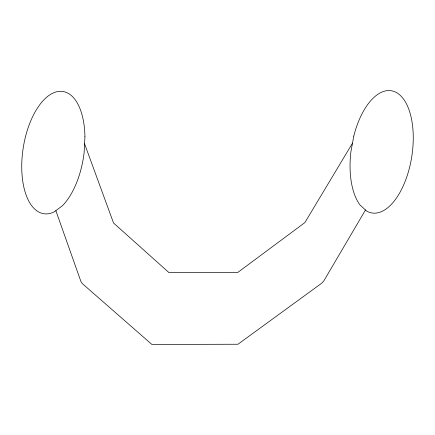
<?xml version="1.0" encoding="UTF-8"?>
<svg xmlns="http://www.w3.org/2000/svg" width="435" height="435" viewBox="0 0 435 435"><rect width="100%" height="100%" fill="white"/><g stroke="black" fill="none" stroke-linecap="round" stroke-linejoin="round"><path stroke-width="0.65" d="M365.492 209.98L323.798 280.928L321.791 283.142L237.972 344.243L151.891 344.438L82.394 283.674L80.905 281.467L55.859 210.665M352.48 143.197L304.881 222.584L237.668 272.522L169.057 272.674L113.54 223.008L84.575 143.795M84.939 136.666L84.124 152.533A61.873 30.488 -81.1 0 1 62.499 205.663L54.353 211.801A61.873 30.488 -81.1 0 1 21.75 168.535A61.873 30.488 -81.1 0 1 52.336 93.4A61.873 30.488 -81.1 0 1 84.939 136.666M353.791 136.068L350.876 151.94A61.873 30.488 -81.1 0 0 360.028 204.999L366.732 211.105A61.873 30.488 -81.1 0 0 409.52 167.671A61.873 30.488 -81.1 0 0 396.579 92.633A61.873 30.488 -81.1 0 0 353.791 136.068"/></g></svg>
